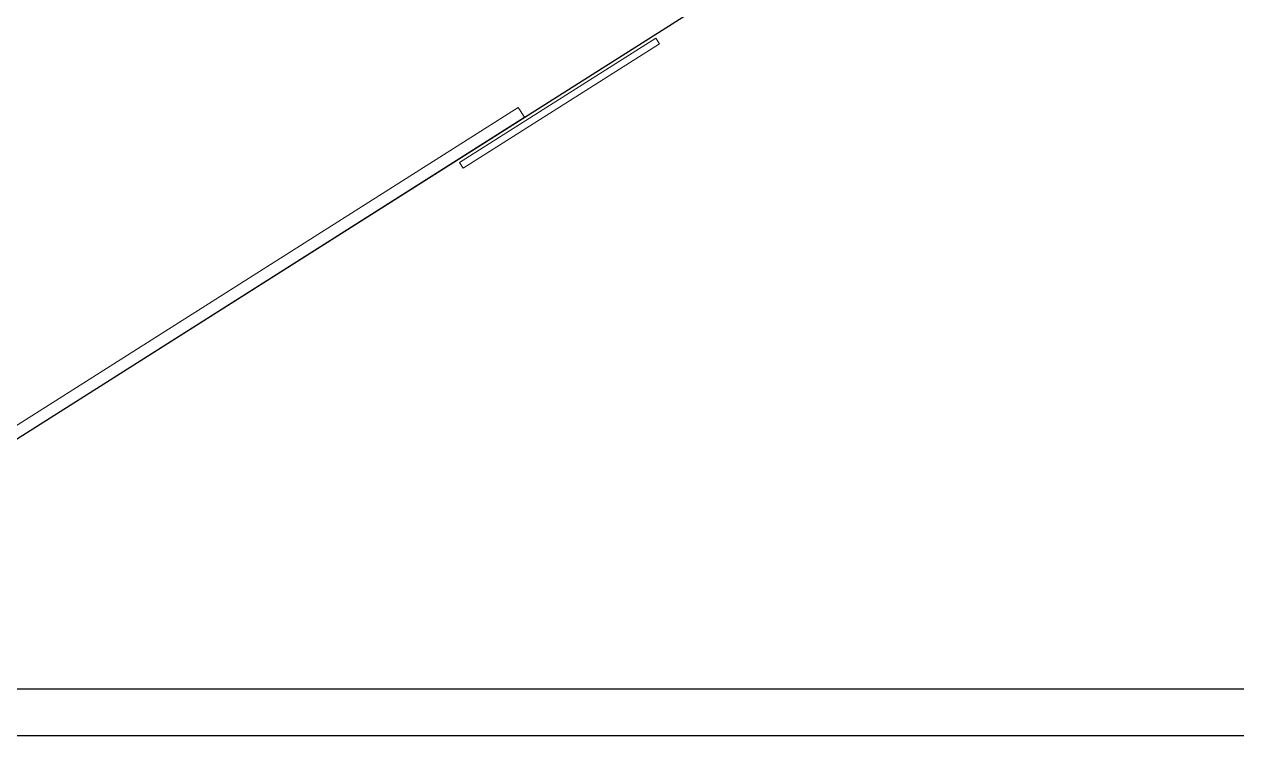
# Model space of a CAD drawing. Header units: millimetres. Extents: x 933584 to 974011, y 4545988 to 4553664.
# Drawn here: x 965788 to 966309, y 4551355 to 4551662 of the extents above; entities that cross this region are included whole.
import ezdxf

# ---------------------------------------------------------------- set-up
doc = ezdxf.new("R2010")
doc.units = ezdxf.units.MM
doc.layers.get('0').update_dxf_attribs({"color": 255})
doc.layers.add('0-HSL-HTC_200', color=1, linetype='Continuous')
doc.layers.add('SFP CAM', color=8, linetype='Continuous', lineweight=9)

# ---------------------------------------------------------------- blocks, each defined once
blk = doc.blocks.new('XCVBXCVBXZ')
at = {"layer": 'SFP CAM', "color": 252}
for p, q in [((934200.19, 4553125.93), (933804.98, 4552875.4)), ((934200.19, 4553125.93), (934202.87, 4553121.71)), ((934202.87, 4553121.71), (933814.32, 4552875.4))]:
    blk.add_line(p, q, dxfattribs=at)
blk.add_lwpolyline([(934261.03, 4553153.25), (934176.57, 4553099.71), (934174.97, 4553102.24), (934259.43, 4553155.78)], close=True, dxfattribs=at)

msp = doc.modelspace()

# ---------------------------------------------------------------- linework, layer by layer
at = {"color": 0}
for points in [[(965501.5, 4552855.4), (967601.5, 4552855.4), (967601.5, 4551355.4), (965501.5, 4551355.4)], [(965521.5, 4552835.4), (967581.5, 4552835.4), (967581.5, 4551375.4), (965521.5, 4551375.4)]]:
    msp.add_lwpolyline(points, close=True, dxfattribs=at)
at = {"layer": '0-HSL-HTC_200', "color": 8}
msp.add_lwpolyline([(966973.84, 4552835.4), (966973.84, 4551375.4), (965614.32, 4551375.4), (966246.51, 4551776.16), (966493.85, 4551684.96), (966493.85, 4552835.4), (966973.84, 4552835.4)], close=True, dxfattribs=at)

# ---------------------------------------------------------------- block references
msp.add_blockref('XCVBXCVBXZ', (31800, -1500))

doc.saveas('drawing.dxf')
